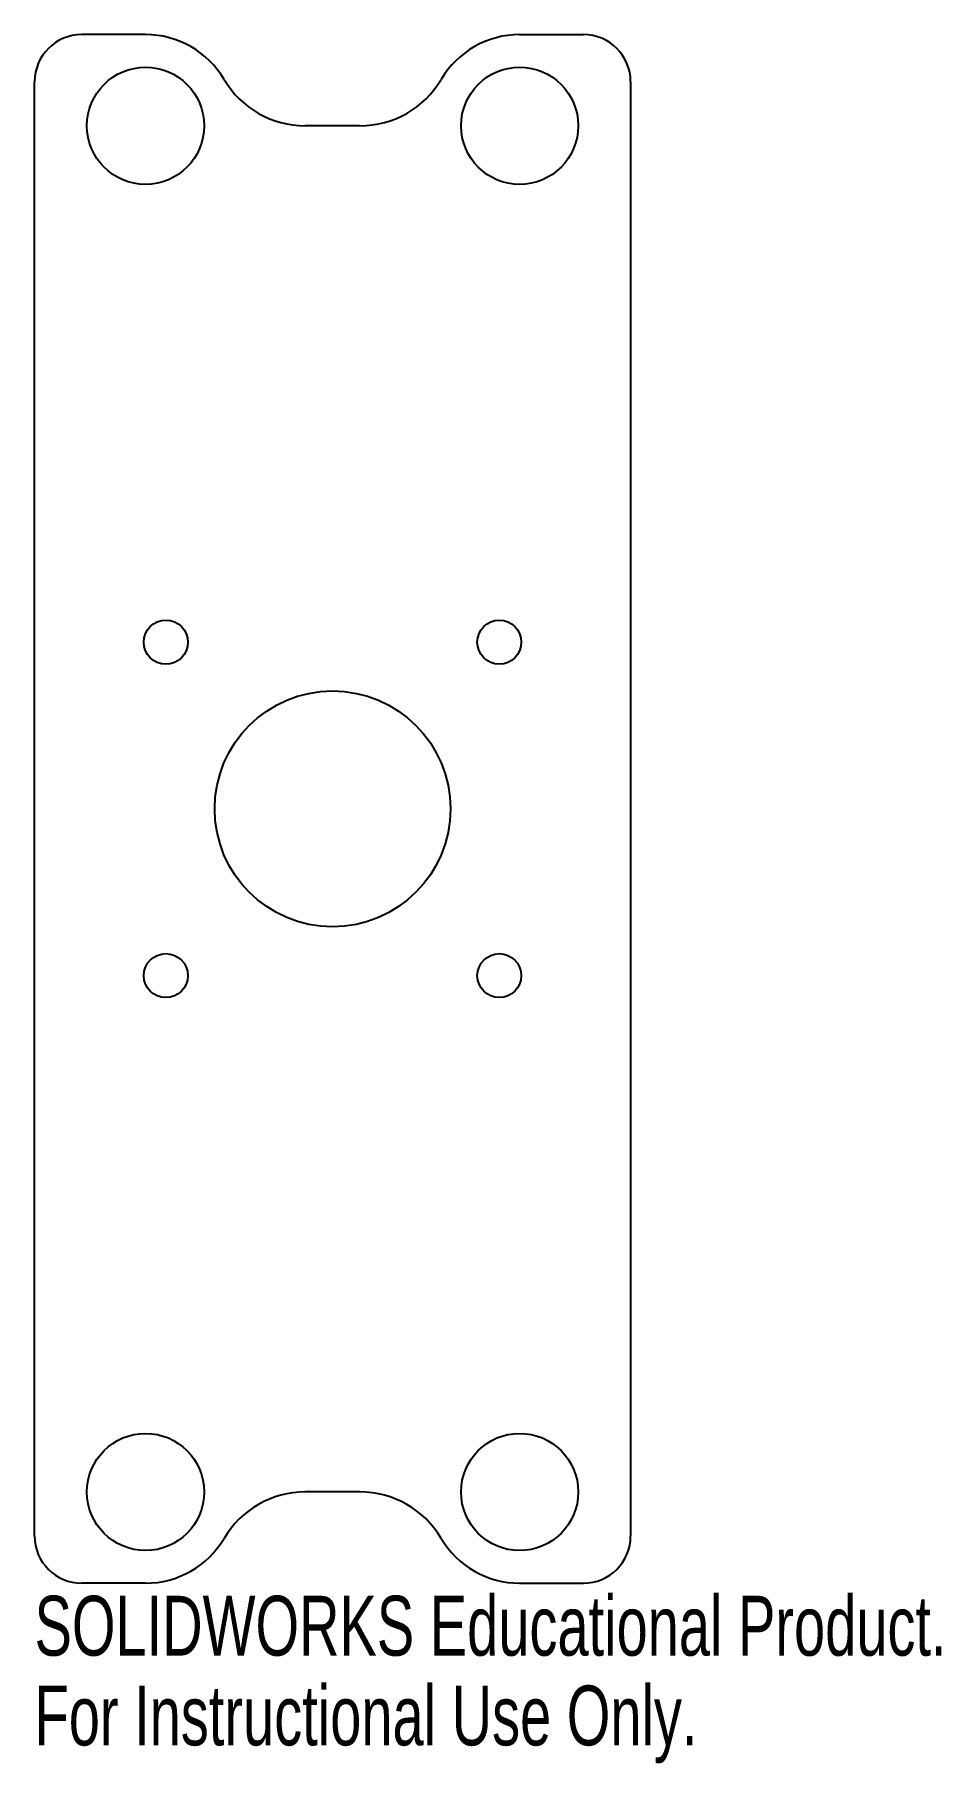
# Model space of a CAD drawing. Header units: inches. Extents: x -0.95 to 1.94, y -3.8 to 1.7.
import ezdxf

# ---------------------------------------------------------------- set-up
doc = ezdxf.new("R2010")
doc.units = ezdxf.units.IN
doc.header["$MEASUREMENT"] = 0
doc.styles.add('SLDTEXTSTYLE0', font='TXT', dxfattribs={"width": 0.7})

msp = doc.modelspace()

# ---------------------------------------------------------------- linework, layer by layer
at = {"color": 7, "linetype": 'Continuous', "lineweight": 25}
for p, q in [((-0.595, 1.7), (-0.798, 1.7)), ((0.595, 1.7), (0.798, 1.7)), ((-0.948, -3.0749), (-0.948, 1.55)), ((0.948, 1.55), (0.948, -3.0749)), ((0.087, 1.41), (-0.087, 1.41)), ((0.087, -2.9349), (-0.087, -2.9349)), ((-0.595, -3.2249), (-0.798, -3.2249)), ((0.595, -3.2249), (0.798, -3.2249))]:
    msp.add_line(p, q, dxfattribs=at)
for centre, radius in [((-0.595, 1.41), 0.1863), ((0.595, 1.41), 0.1863), ((-0.5303, -0.2321), 0.07), ((0.5303, -0.2321), 0.07), ((0, -0.7625), 0.375), ((-0.5303, -1.2928), 0.07), ((0.5303, -1.2928), 0.07), ((-0.595, -2.9349), 0.1863), ((0.595, -2.9349), 0.1863)]:
    msp.add_circle(centre, radius, dxfattribs=at)
for centre, radius, start, end in [((-0.798, 1.55), 0.15, 90, 180), ((-0.595, 1.41), 0.29, 30.5623, 90), ((0.595, 1.41), 0.29, 90, 149.4377), ((0.798, 1.55), 0.15, 0, 90), ((-0.087, 1.71), 0.3, 210.5623, 270), ((0.087, 1.71), 0.3, 270, 329.4377), ((-0.087, -3.2349), 0.3, 90, 149.4377), ((0.087, -3.2349), 0.3, 30.5623, 90), ((-0.798, -3.0749), 0.15, 180, 270), ((0.798, -3.0749), 0.15, 270, 0), ((-0.595, -2.9349), 0.29, 270, 329.4377), ((0.595, -2.9349), 0.29, 210.5623, 270)]:
    msp.add_arc(centre, radius, start, end, dxfattribs=at)

# ---------------------------------------------------------------- texts
at = {"color": 7, "linetype": 'Continuous', "char_height": 0.1903, "attachment_point": 1, "style": 'SLDTEXTSTYLE0'}
for s, insert in [('SOLIDWORKS Educational Product.', (-0.948, -3.2651)), ('For Instructional Use Only.', (-0.948, -3.5505))]:
    msp.add_mtext(s, dxfattribs=dict(at, insert=insert))

doc.saveas('drawing.dxf')
